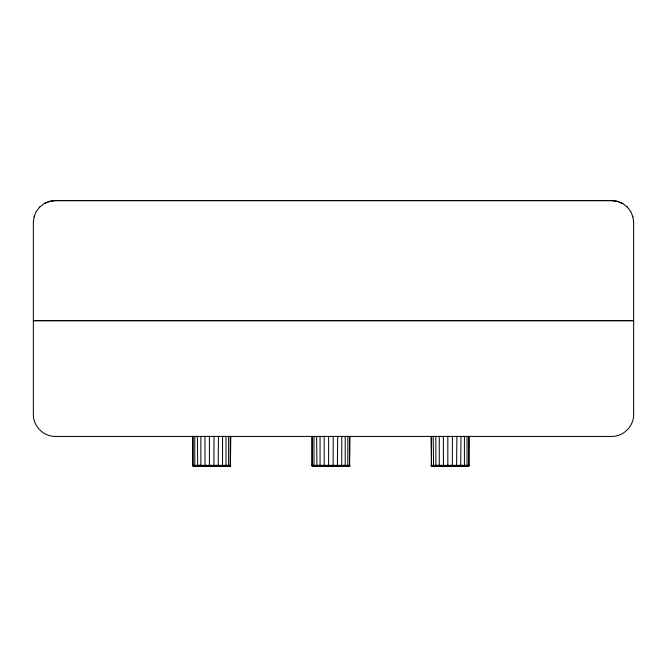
<?xml version="1.0" encoding="UTF-8"?>
<svg xmlns="http://www.w3.org/2000/svg" width="667" height="667" viewBox="0 0 667 667"><rect width="100%" height="100%" fill="white"/><g stroke="black" fill="none" stroke-linecap="round" stroke-linejoin="round"><path stroke-width="1" d="M33.35 222.503L34.092 216.742M192.605 436.293L192.605 465.349L193.455 466.416L230.398 466.2L230.807 436.293M311.814 436.293L311.814 465.349L312.665 466.416L349.6 466.2L350.017 436.293M469.226 436.293L469.226 465.349L468.376 466.416L431.432 466.2L431.024 436.293M34.092 216.85L36.276 211.472M467.033 436.293L467.033 465.349L466.283 466.416C454.627 465.841 442.855 466.383 431.132 465.824L432.399 466.416L431.432 466.2L431.574 436.293M337.385 466.416L337.685 436.293M218.176 466.416L218.476 436.293M443.347 436.293L443.43 466.033L456.595 466.416L456.895 436.293M36.276 211.589L39.745 206.953M222.078 466.416L222.553 465.349L222.553 436.293M341.279 466.416L341.762 465.349L341.762 436.293M443.388 465.824L443.647 466.416L452.409 465.824L460.739 466.2L460.972 436.293M39.745 207.062L44.264 203.485L49.533 201.301L55.178 200.559L611.822 200.559L617.467 201.301L622.736 203.485L627.255 207.062M225.371 466.416L226.005 465.349L226.005 436.293M344.572 466.416L345.214 465.349L345.214 436.293M438.536 465.916L433.959 466.416L431.682 465.824C442.313 467.75 453.135 465.066 463.782 466.416L469.118 465.824L446.056 465.824M227.864 466.416L228.614 465.349L228.614 436.293M347.073 466.416L347.824 465.349L347.824 436.293M229.423 466.416L230.248 465.349L230.248 436.293M348.633 466.416L349.458 465.349L349.458 436.293M456.595 466.416L464.34 465.824L467.842 466.416L468.559 465.824L468.668 436.293M44.264 203.593L49.533 201.417L55.178 200.675L611.822 200.675L617.467 201.417L622.736 203.593M467.842 466.416L468.809 466.2L431.432 466.2M433.208 436.293L433.575 466.2L439.27 465.349L439.27 436.293M209.405 436.293L209.405 465.349L197.715 466.2L197.407 436.293M328.614 436.293L328.614 465.349L316.925 466.2L316.617 436.293M447.824 436.293L447.824 465.349L443.43 466.033L443.738 466.441L452.326 466.416L452.426 436.293M192.713 465.824L200.859 465.349L200.859 436.293M311.923 465.824L320.06 465.349L320.06 436.293M442.421 465.916L436.46 466.416L433.308 465.824M447.824 465.349L447.832 465.824L439.753 466.416L439.336 465.824M463.782 466.416L466.675 466.2M460.488 466.416L464.115 466.2L464.415 465.349L464.415 436.293M435.826 436.293L435.91 465.824L439.895 466.441L436.46 466.416L447.924 466.416L447.832 465.824M204.936 436.293L205.019 466.033L209.505 466.416L197.715 466.2L209.505 466.416M324.137 436.293L324.229 466.033L328.714 466.416L316.925 466.2L328.714 466.416M443.572 466.333L447.874 466.2M201.209 466.333L198.041 466.416L201.476 466.441L200.859 465.349M320.418 466.333L317.25 466.416L320.685 466.441L320.06 465.349M204.969 465.824L205.319 466.441L213.907 466.416L214.007 436.293M324.179 465.824L324.529 466.441L333.116 466.416L333.217 436.293M33.35 320.619L633.65 320.619M33.35 320.735L633.65 320.735M192.605 465.349L230.807 465.349M311.814 465.349L350.017 465.349M431.024 465.349L469.226 465.349M230.699 465.824L205.019 466.033L209.455 466.2L209.405 465.349M349.908 465.824L324.229 466.033L328.664 466.2L328.614 465.349M193.013 466.2L230.398 466.2M312.223 466.2L349.6 466.2M436.135 466.2L439.62 466.333M316.7 465.824L320.202 466.033M197.49 465.824L200.992 466.033M313.19 466.416L312.364 465.349L312.364 436.293M193.98 466.416L193.163 465.349L193.163 436.293M314.749 466.416L313.999 465.349L313.999 436.293M195.548 466.416L194.789 465.349L194.789 436.293M320.544 466.416L320.127 465.824M201.334 466.416L200.917 465.824M627.255 206.953L630.724 211.589M630.724 211.472L632.908 216.85M439.27 465.349L439.411 466.033M632.908 216.742L633.65 222.503M633.65 222.386L633.65 414.599C633.725 426.28 623.503 436.501 611.822 436.426L55.178 436.426C43.497 436.501 33.275 426.28 33.35 414.599L33.35 222.386"/></g></svg>
